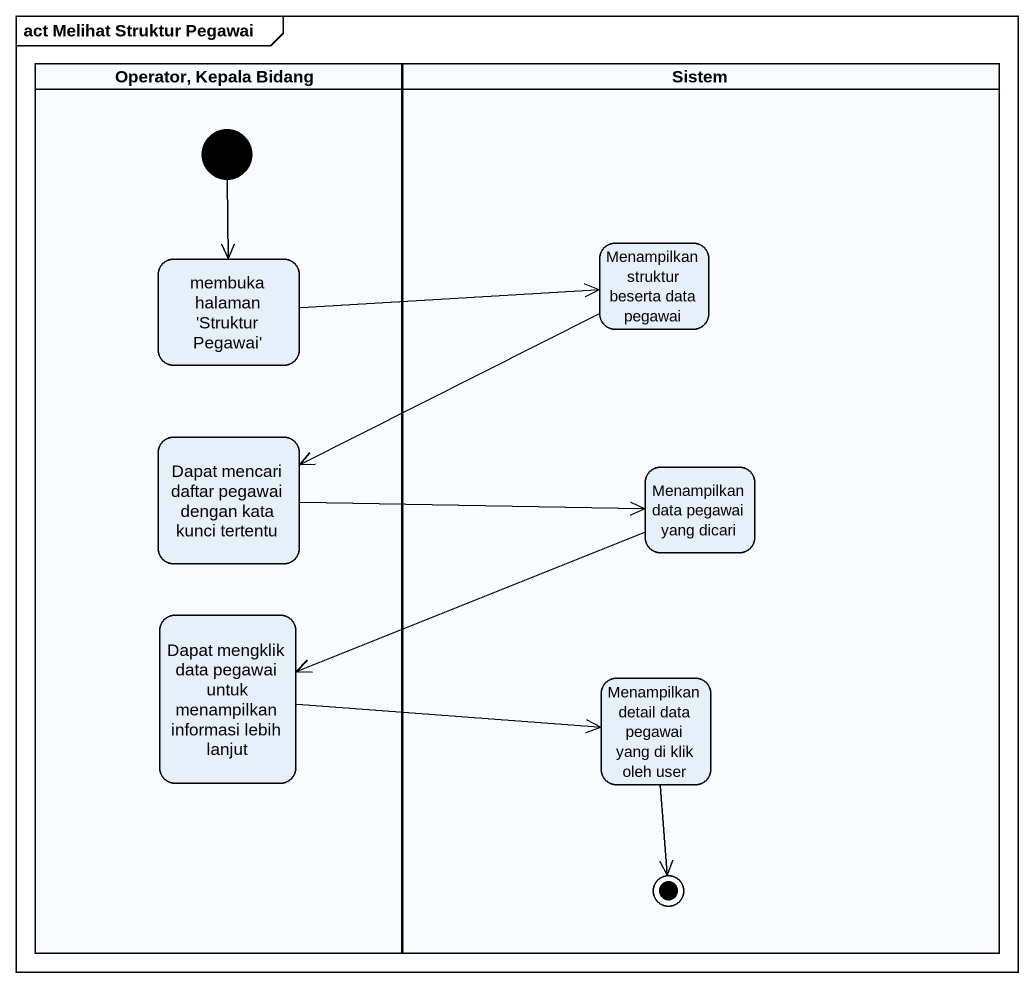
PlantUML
@startuml
mainframe act Melihat Struktur Pegawai
hide empty description
state "Operator, Kepala Bidang" as Operator_Kepala_Bidang <<partition>> {
  state "membuka halaman 'Struktur Pegawai'" as membuka_halaman_Struktur
  state "Dapat mencari daftar pegawai dengan kata kunci tertentu" as Dapat_mencari_daftar
  state "Dapat mengklik data pegawai untuk menampilkan informasi lebih lanjut" as Dapat_mengklik_data_pegawai
  [*] --> membuka_halaman_Struktur
}
state Sistem <<partition>> {
  state "Menampilkan struktur beserta data pegawai" as Menampilkan_struktur
  state "Menampilkan data pegawai yang dicari" as Menampilkan_data_pegawai
  state "Menampilkan detail data pegawai yang di klik oleh user" as Menampilkan_detail_data
  Menampilkan_detail_data --> [*]
}
membuka_halaman_Struktur -right-> Menampilkan_struktur
Menampilkan_struktur -left-> Dapat_mencari_daftar
Dapat_mencari_daftar -right-> Menampilkan_data_pegawai
Menampilkan_data_pegawai -left-> Dapat_mengklik_data_pegawai
Dapat_mengklik_data_pegawai -right-> Menampilkan_detail_data
@enduml
